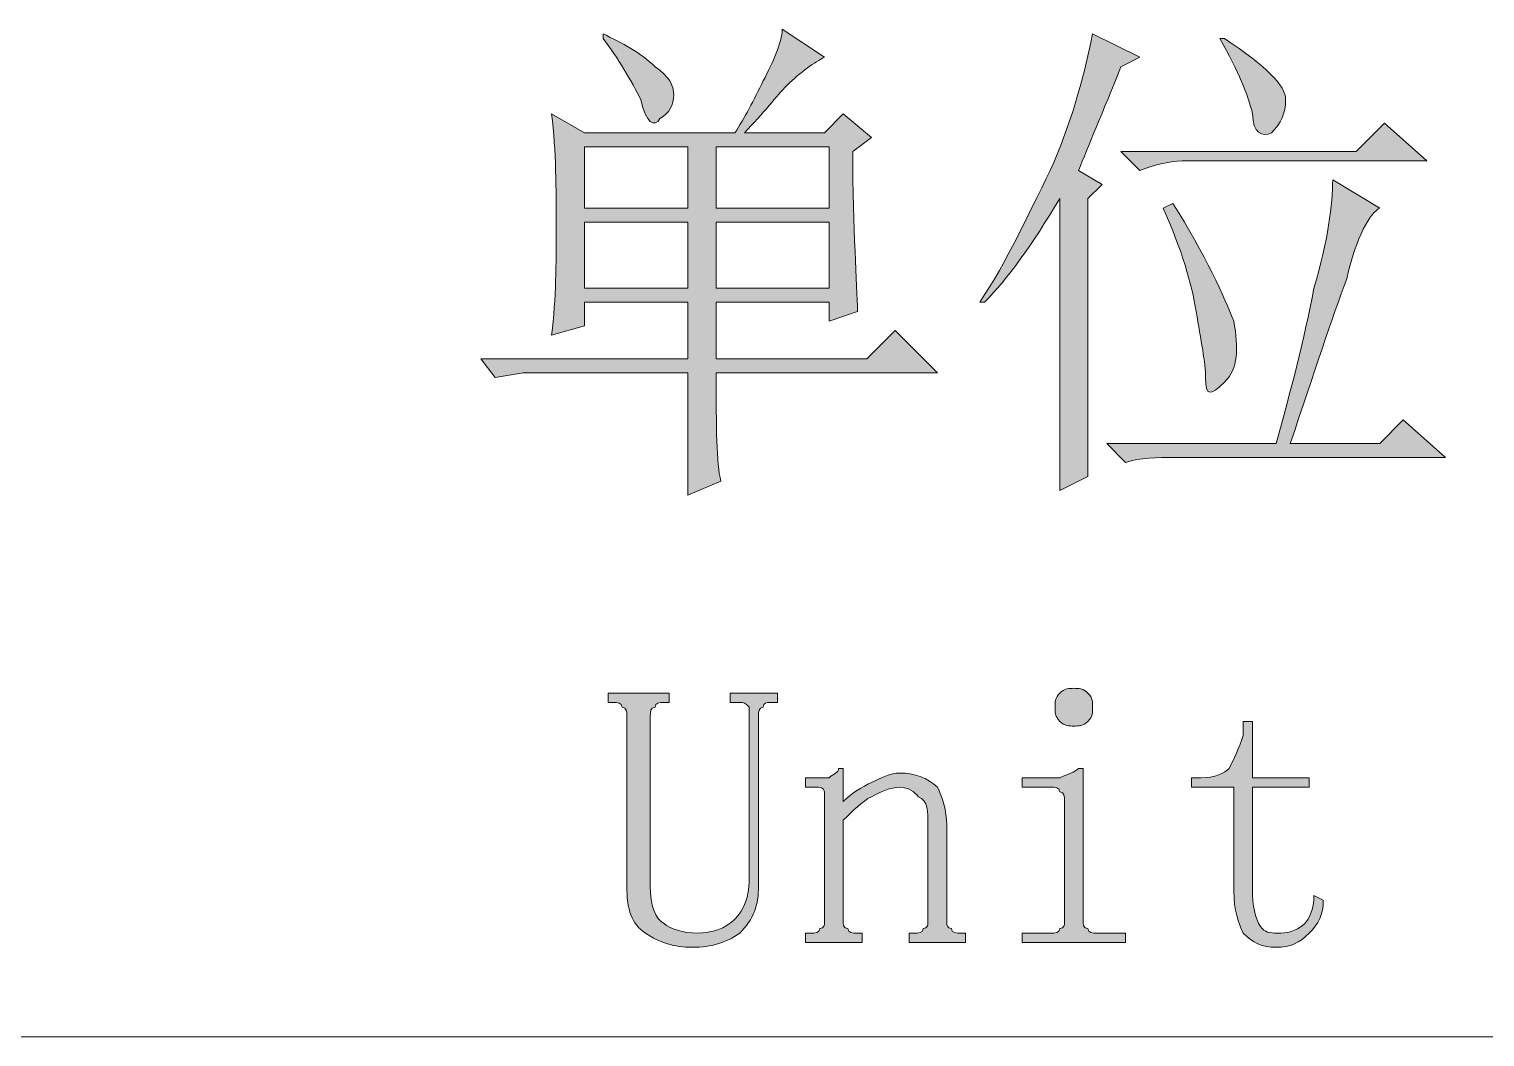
# Model space of a CAD drawing. Header units: millimetres. Extents: x 0 to 297, y 0 to 208.
# Drawn here: x 239.81 to 245.74, y 13.84 to 17.94 of the extents above; entities that cross this region are included whole.
import ezdxf

# ---------------------------------------------------------------- set-up
doc = ezdxf.new("R2010")
doc.units = ezdxf.units.MM

msp = doc.modelspace()

# ---------------------------------------------------------------- hatches: boundary and pattern name
h = msp.add_hatch(color=7)
edge = h.paths.add_edge_path(flags=0)
edge.add_spline(control_points=[(242.069056, 17.459976), (242.069056, 17.459976), (242.069056, 17.210915), (242.069056, 17.210915), (242.069056, 17.210915), (242.490625, 17.210915), (242.490625, 17.210915), (242.490625, 17.210915), (242.490625, 17.459976), (242.490625, 17.459976), (242.490625, 17.459976), (242.069056, 17.459976), (242.069056, 17.459976), (242.069056, 17.459976), (242.069056, 17.459976), (242.069056, 17.459976)], knot_values=[0, 0, 0, 0, 1, 1, 1, 2, 2, 2, 3, 3, 3, 4, 4, 4, 5, 5, 5, 5], degree=3, periodic=1)
edge = h.paths.add_edge_path(flags=0)
edge.add_spline(control_points=[(242.605631, 17.459976), (242.605631, 17.459976), (242.605631, 17.210915), (242.605631, 17.210915), (242.605631, 17.210915), (243.065653, 17.210915), (243.065653, 17.210915), (243.065653, 17.210915), (243.065653, 17.459976), (243.065653, 17.459976), (243.065653, 17.459976), (242.605631, 17.459976), (242.605631, 17.459976), (242.605631, 17.459976), (242.605631, 17.459976), (242.605631, 17.459976)], knot_values=[0, 0, 0, 0, 1, 1, 1, 2, 2, 2, 3, 3, 3, 4, 4, 4, 5, 5, 5, 5], degree=3, periodic=1)
edge = h.paths.add_edge_path(flags=0)
edge.add_spline(control_points=[(242.069056, 17.153413), (242.069056, 17.153413), (242.069056, 16.884949), (242.069056, 16.884949), (242.069056, 16.884949), (242.490625, 16.884949), (242.490625, 16.884949), (242.490625, 16.884949), (242.490625, 17.153413), (242.490625, 17.153413), (242.490625, 17.153413), (242.069056, 17.153413), (242.069056, 17.153413), (242.069056, 17.153413), (242.069056, 17.153413), (242.069056, 17.153413)], knot_values=[0, 0, 0, 0, 1, 1, 1, 2, 2, 2, 3, 3, 3, 4, 4, 4, 5, 5, 5, 5], degree=3, periodic=1)
edge = h.paths.add_edge_path(flags=0)
edge.add_spline(control_points=[(242.605631, 17.153413), (242.605631, 17.153413), (242.605631, 16.884949), (242.605631, 16.884949), (242.605631, 16.884949), (243.065653, 16.884949), (243.065653, 16.884949), (243.065653, 16.884949), (243.065653, 17.153413), (243.065653, 17.153413), (243.065653, 17.153413), (242.605631, 17.153413), (242.605631, 17.153413), (242.605631, 17.153413), (242.605631, 17.153413), (242.605631, 17.153413)], knot_values=[0, 0, 0, 0, 1, 1, 1, 2, 2, 2, 3, 3, 3, 4, 4, 4, 5, 5, 5, 5], degree=3, periodic=1)
edge = h.paths.add_edge_path(flags=0)
edge.add_spline(control_points=[(242.145608, 17.900949), (242.145608, 17.900949), (242.145608, 17.919999), (242.145608, 17.919999), (242.222514, 17.881546), (242.299067, 17.843446), (242.356569, 17.785943), (242.414072, 17.74749), (242.433122, 17.70939), (242.433122, 17.670938), (242.433122, 17.632485), (242.414072, 17.594385), (242.375619, 17.574982), (242.356569, 17.536882), (242.318117, 17.555932), (242.299067, 17.651888), (242.260614, 17.72844), (242.203111, 17.824396), (242.145608, 17.900949), (242.145608, 17.900949), (242.145608, 17.900949), (242.145608, 17.900949), (242.145608, 17.900949), (242.145608, 17.900949), (242.145608, 17.900949)], knot_values=[0, 0, 0, 0, 1, 1, 1, 2, 2, 2, 3, 3, 3, 4, 4, 4, 5, 5, 5, 6, 6, 6, 7, 7, 7, 8, 8, 8, 8], degree=3, periodic=1)
edge = h.paths.add_edge_path(flags=0)
edge.add_spline(control_points=[(242.605631, 16.540285), (242.605631, 16.310274), (242.605631, 16.175865), (242.624681, 16.099313), (242.624681, 16.099313), (242.490625, 16.04181), (242.490625, 16.04181), (242.490625, 16.233368), (242.490625, 16.405876), (242.490625, 16.540285), (242.490625, 16.540285), (241.819994, 16.540285), (241.819994, 16.540285), (241.819994, 16.540285), (241.704989, 16.520882), (241.704989, 16.520882), (241.704989, 16.520882), (241.647486, 16.597788), (241.647486, 16.597788), (241.647486, 16.597788), (242.490625, 16.597788), (242.490625, 16.597788), (242.490625, 16.597788), (242.490625, 16.827446), (242.490625, 16.827446), (242.490625, 16.827446), (242.069056, 16.827446), (242.069056, 16.827446), (242.069056, 16.827446), (242.069056, 16.731843), (242.069056, 16.731843), (242.069056, 16.731843), (241.935, 16.69339), (241.935, 16.69339), (241.95405, 16.846849), (241.95405, 16.980904), (241.95405, 17.134363), (241.95405, 17.287468), (241.95405, 17.440926), (241.935, 17.594385), (241.935, 17.594385), (242.069056, 17.517479), (242.069056, 17.517479), (242.069056, 17.517479), (242.682183, 17.517479), (242.682183, 17.517479), (242.720636, 17.574982), (242.759089, 17.651888), (242.797189, 17.72844), (242.835642, 17.804993), (242.874094, 17.881546), (242.874094, 17.939049), (242.874094, 17.939049), (243.046603, 17.824396), (243.046603, 17.824396), (243.00815, 17.804993), (242.950647, 17.766893), (242.893144, 17.70939), (242.854692, 17.670938), (242.797189, 17.594385), (242.720636, 17.517479), (242.720636, 17.517479), (243.046603, 17.517479), (243.046603, 17.517479), (243.046603, 17.517479), (243.123156, 17.594385), (243.123156, 17.594385), (243.123156, 17.594385), (243.238161, 17.498429), (243.238161, 17.498429), (243.238161, 17.498429), (243.161608, 17.440926), (243.161608, 17.440926), (243.161608, 17.11496), (243.180658, 16.904351), (243.180658, 16.789346), (243.180658, 16.789346), (243.065653, 16.750893), (243.065653, 16.750893), (243.065653, 16.750893), (243.065653, 16.827446), (243.065653, 16.827446), (243.065653, 16.827446), (242.605631, 16.827446), (242.605631, 16.827446), (242.605631, 16.827446), (242.605631, 16.597788), (242.605631, 16.597788), (242.605631, 16.597788), (243.219111, 16.597788), (243.219111, 16.597788), (243.219111, 16.597788), (243.334117, 16.712793), (243.334117, 16.712793), (243.334117, 16.712793), (243.506272, 16.540285), (243.506272, 16.540285), (243.506272, 16.540285), (242.605631, 16.540285), (242.605631, 16.540285), (242.605631, 16.540285), (242.605631, 16.540285), (242.605631, 16.540285)], knot_values=[0, 0, 0, 0, 1, 1, 1, 2, 2, 2, 3, 3, 3, 4, 4, 4, 5, 5, 5, 6, 6, 6, 7, 7, 7, 8, 8, 8, 9, 9, 9, 10, 10, 10, 11, 11, 11, 12, 12, 12, 13, 13, 13, 14, 14, 14, 15, 15, 15, 16, 16, 16, 17, 17, 17, 18, 18, 18, 19, 19, 19, 20, 20, 20, 21, 21, 21, 22, 22, 22, 23, 23, 23, 24, 24, 24, 25, 25, 25, 26, 26, 26, 27, 27, 27, 28, 28, 28, 29, 29, 29, 30, 30, 30, 31, 31, 31, 32, 32, 32, 33, 33, 33, 34, 34, 34, 34], degree=3, periodic=1)
edge = h.paths.add_edge_path(flags=0)
edge.add_spline(control_points=[(244.004747, 16.06086), (244.004747, 16.214318), (244.004747, 16.616838), (244.004747, 17.249368), (243.889742, 17.057457), (243.793786, 16.923401), (243.698183, 16.827446), (243.698183, 16.827446), (243.678781, 16.827446), (243.678781, 16.827446), (243.793786, 16.999954), (243.870692, 17.172463), (243.966294, 17.364374), (244.0432, 17.536882), (244.100703, 17.72844), (244.138803, 17.919999), (244.138803, 17.919999), (244.330714, 17.824396), (244.330714, 17.824396), (244.330714, 17.824396), (244.253808, 17.785943), (244.253808, 17.785943), (244.177256, 17.594385), (244.119753, 17.459976), (244.0813, 17.364374), (244.0813, 17.364374), (244.177256, 17.306871), (244.177256, 17.306871), (244.177256, 17.306871), (244.119753, 17.249368), (244.119753, 17.249368), (244.119753, 16.616838), (244.119753, 16.233368), (244.119753, 16.118363), (244.119753, 16.118363), (244.004747, 16.06086), (244.004747, 16.06086), (244.004747, 16.06086), (244.004747, 16.06086), (244.004747, 16.06086)], knot_values=[0, 0, 0, 0, 1, 1, 1, 2, 2, 2, 3, 3, 3, 4, 4, 4, 5, 5, 5, 6, 6, 6, 7, 7, 7, 8, 8, 8, 9, 9, 9, 10, 10, 10, 11, 11, 11, 12, 12, 12, 13, 13, 13, 13], degree=3, periodic=1)
edge = h.paths.add_edge_path(flags=0)
edge.add_spline(control_points=[(244.656328, 17.900949), (244.656328, 17.900949), (244.675378, 17.900949), (244.675378, 17.900949), (244.847886, 17.785943), (244.924792, 17.70939), (244.924792, 17.651888), (244.924792, 17.594385), (244.905389, 17.555932), (244.867289, 17.517479), (244.828836, 17.498429), (244.790383, 17.517479), (244.790383, 17.594385), (244.771333, 17.670938), (244.732881, 17.766893), (244.656328, 17.900949), (244.656328, 17.900949), (244.656328, 17.900949), (244.656328, 17.900949), (244.656328, 17.900949), (244.656328, 17.900949), (244.656328, 17.900949)], knot_values=[0, 0, 0, 0, 1, 1, 1, 2, 2, 2, 3, 3, 3, 4, 4, 4, 5, 5, 5, 6, 6, 6, 7, 7, 7, 7], degree=3, periodic=1)
edge = h.paths.add_edge_path(flags=0)
edge.add_spline(control_points=[(244.253808, 17.440926), (244.253808, 17.440926), (245.212306, 17.440926), (245.212306, 17.440926), (245.212306, 17.440926), (245.327311, 17.555932), (245.327311, 17.555932), (245.327311, 17.555932), (245.499467, 17.402474), (245.499467, 17.402474), (245.499467, 17.402474), (244.502869, 17.402474), (244.502869, 17.402474), (244.445367, 17.402474), (244.387864, 17.383424), (244.330714, 17.364374), (244.330714, 17.364374), (244.253808, 17.440926), (244.253808, 17.440926), (244.253808, 17.440926), (244.253808, 17.440926), (244.253808, 17.440926)], knot_values=[0, 0, 0, 0, 1, 1, 1, 2, 2, 2, 3, 3, 3, 4, 4, 4, 5, 5, 5, 6, 6, 6, 7, 7, 7, 7], degree=3, periodic=1)
edge = h.paths.add_edge_path(flags=0)
edge.add_spline(control_points=[(244.426317, 17.210915), (244.426317, 17.210915), (244.464769, 17.229965), (244.464769, 17.229965), (244.598825, 17.019357), (244.675378, 16.846849), (244.713831, 16.750893), (244.732881, 16.635888), (244.732881, 16.559335), (244.675378, 16.501832), (244.617875, 16.444329), (244.598825, 16.444329), (244.598825, 16.520882), (244.598825, 16.578385), (244.579775, 16.67434), (244.560372, 16.789346), (244.541322, 16.904351), (244.502869, 17.038407), (244.426317, 17.210915), (244.426317, 17.210915), (244.426317, 17.210915), (244.426317, 17.210915), (244.426317, 17.210915), (244.426317, 17.210915), (244.426317, 17.210915)], knot_values=[0, 0, 0, 0, 1, 1, 1, 2, 2, 2, 3, 3, 3, 4, 4, 4, 5, 5, 5, 6, 6, 6, 7, 7, 7, 8, 8, 8, 8], degree=3, periodic=1)
edge = h.paths.add_edge_path(flags=0)
edge.add_spline(control_points=[(245.11635, 17.325921), (245.11635, 17.325921), (245.307908, 17.210915), (245.307908, 17.210915), (245.269808, 17.191865), (245.212306, 17.09591), (245.173853, 16.923401), (245.11635, 16.770296), (245.039797, 16.540285), (244.943842, 16.252771), (244.943842, 16.252771), (245.307908, 16.252771), (245.307908, 16.252771), (245.307908, 16.252771), (245.403864, 16.348374), (245.403864, 16.348374), (245.403864, 16.348374), (245.576372, 16.195268), (245.576372, 16.195268), (245.576372, 16.195268), (244.464769, 16.195268), (244.464769, 16.195268), (244.407267, 16.195268), (244.330714, 16.195268), (244.272858, 16.175865), (244.272858, 16.175865), (244.196306, 16.252771), (244.196306, 16.252771), (244.196306, 16.252771), (244.886339, 16.252771), (244.886339, 16.252771), (244.943842, 16.463379), (245.001344, 16.67434), (245.039797, 16.884949), (245.0973, 17.07686), (245.11635, 17.229965), (245.11635, 17.325921), (245.11635, 17.325921), (245.11635, 17.325921), (245.11635, 17.325921), (245.11635, 17.325921), (245.11635, 17.325921), (245.11635, 17.325921)], knot_values=[0, 0, 0, 0, 1, 1, 1, 2, 2, 2, 3, 3, 3, 4, 4, 4, 5, 5, 5, 6, 6, 6, 7, 7, 7, 8, 8, 8, 9, 9, 9, 10, 10, 10, 11, 11, 11, 12, 12, 12, 13, 13, 13, 14, 14, 14, 14], degree=3, periodic=1)
h = msp.add_hatch(color=7)
edge = h.paths.add_edge_path(flags=0)
edge.add_spline(control_points=[(242.529078, 14.259576), (242.586581, 14.259576), (242.644083, 14.278626), (242.682183, 14.317079), (242.720636, 14.355179), (242.739686, 14.412682), (242.739686, 14.470185), (242.739686, 14.470185), (242.739686, 15.141168), (242.739686, 15.141168), (242.739686, 15.160218), (242.739686, 15.179268), (242.739686, 15.179268), (242.720636, 15.198671), (242.720636, 15.198671), (242.701586, 15.198671), (242.701586, 15.198671), (242.663133, 15.198671), (242.663133, 15.198671), (242.663133, 15.198671), (242.663133, 15.236771), (242.663133, 15.236771), (242.663133, 15.236771), (242.854692, 15.236771), (242.854692, 15.236771), (242.854692, 15.236771), (242.854692, 15.198671), (242.854692, 15.198671), (242.854692, 15.198671), (242.816592, 15.198671), (242.816592, 15.198671), (242.816592, 15.198671), (242.797189, 15.198671), (242.797189, 15.179268), (242.778139, 15.179268), (242.778139, 15.160218), (242.778139, 15.141168), (242.778139, 15.141168), (242.778139, 14.451135), (242.778139, 14.451135), (242.778139, 14.374582), (242.759089, 14.317079), (242.701586, 14.259576), (242.644083, 14.221124), (242.586581, 14.202074), (242.509675, 14.202074), (242.433122, 14.202074), (242.375619, 14.221124), (242.318117, 14.259576), (242.260614, 14.297676), (242.241564, 14.355179), (242.241564, 14.451135), (242.241564, 14.451135), (242.241564, 15.141168), (242.241564, 15.141168), (242.241564, 15.160218), (242.241564, 15.179268), (242.222514, 15.179268), (242.222514, 15.198671), (242.203111, 15.198671), (242.184061, 15.198671), (242.184061, 15.198671), (242.165011, 15.198671), (242.165011, 15.198671), (242.165011, 15.198671), (242.165011, 15.236771), (242.165011, 15.236771), (242.165011, 15.236771), (242.414072, 15.236771), (242.414072, 15.236771), (242.414072, 15.236771), (242.414072, 15.198671), (242.414072, 15.198671), (242.414072, 15.198671), (242.394669, 15.198671), (242.394669, 15.198671), (242.375619, 15.198671), (242.356569, 15.198671), (242.356569, 15.179268), (242.337167, 15.179268), (242.337167, 15.160218), (242.337167, 15.141168), (242.337167, 15.141168), (242.337167, 14.451135), (242.337167, 14.451135), (242.337167, 14.374582), (242.356569, 14.317079), (242.394669, 14.297676), (242.414072, 14.278626), (242.471575, 14.259576), (242.529078, 14.259576), (242.529078, 14.259576), (242.529078, 14.259576), (242.529078, 14.259576), (242.529078, 14.259576), (242.529078, 14.259576), (242.529078, 14.259576)], knot_values=[0, 0, 0, 0, 1, 1, 1, 2, 2, 2, 3, 3, 3, 4, 4, 4, 5, 5, 5, 6, 6, 6, 7, 7, 7, 8, 8, 8, 9, 9, 9, 10, 10, 10, 11, 11, 11, 12, 12, 12, 13, 13, 13, 14, 14, 14, 15, 15, 15, 16, 16, 16, 17, 17, 17, 18, 18, 18, 19, 19, 19, 20, 20, 20, 21, 21, 21, 22, 22, 22, 23, 23, 23, 24, 24, 24, 25, 25, 25, 26, 26, 26, 27, 27, 27, 28, 28, 28, 29, 29, 29, 30, 30, 30, 31, 31, 31, 32, 32, 32, 32], degree=3, periodic=1)
edge = h.paths.add_edge_path(flags=0)
edge.add_spline(control_points=[(242.969697, 14.221124), (242.969697, 14.221124), (242.969697, 14.259576), (242.969697, 14.259576), (242.969697, 14.259576), (242.9891, 14.259576), (242.9891, 14.259576), (243.00815, 14.259576), (243.0272, 14.259576), (243.0272, 14.278626), (243.046603, 14.278626), (243.046603, 14.297676), (243.046603, 14.297676), (243.046603, 14.297676), (243.046603, 14.815201), (243.046603, 14.815201), (243.046603, 14.834251), (243.046603, 14.834251), (243.046603, 14.834251), (243.046603, 14.853654), (243.0272, 14.853654), (243.00815, 14.853654), (243.00815, 14.853654), (242.969697, 14.853654), (242.969697, 14.853654), (242.969697, 14.853654), (242.969697, 14.891754), (242.969697, 14.891754), (242.969697, 14.891754), (243.00815, 14.891754), (243.00815, 14.891754), (243.0272, 14.891754), (243.046603, 14.891754), (243.065653, 14.891754), (243.084703, 14.911157), (243.104106, 14.911157), (243.104106, 14.930207), (243.104106, 14.930207), (243.123156, 14.930207), (243.123156, 14.930207), (243.123156, 14.930207), (243.123156, 14.796151), (243.123156, 14.796151), (243.161608, 14.834251), (243.199708, 14.853654), (243.238161, 14.872704), (243.276261, 14.891754), (243.314714, 14.911157), (243.353167, 14.911157), (243.410669, 14.911157), (243.468172, 14.891754), (243.506272, 14.853654), (243.525675, 14.815201), (243.544725, 14.757699), (243.544725, 14.700196), (243.544725, 14.700196), (243.544725, 14.297676), (243.544725, 14.297676), (243.544725, 14.297676), (243.544725, 14.278626), (243.563775, 14.278626), (243.563775, 14.259576), (243.583178, 14.259576), (243.602228, 14.259576), (243.602228, 14.259576), (243.621278, 14.259576), (243.621278, 14.259576), (243.621278, 14.259576), (243.621278, 14.221124), (243.621278, 14.221124), (243.621278, 14.221124), (243.391267, 14.221124), (243.391267, 14.221124), (243.391267, 14.221124), (243.391267, 14.259576), (243.391267, 14.259576), (243.391267, 14.259576), (243.410669, 14.259576), (243.410669, 14.259576), (243.429719, 14.259576), (243.448769, 14.259576), (243.448769, 14.278626), (243.468172, 14.278626), (243.468172, 14.297676), (243.468172, 14.297676), (243.468172, 14.297676), (243.468172, 14.700196), (243.468172, 14.700196), (243.468172, 14.757699), (243.468172, 14.796151), (243.429719, 14.815201), (243.410669, 14.834251), (243.391267, 14.853654), (243.353167, 14.853654), (243.314714, 14.853654), (243.276261, 14.834251), (243.238161, 14.815201), (243.199708, 14.796151), (243.161608, 14.757699), (243.123156, 14.719246), (243.123156, 14.719246), (243.123156, 14.297676), (243.123156, 14.297676), (243.123156, 14.297676), (243.123156, 14.278626), (243.142206, 14.278626), (243.142206, 14.259576), (243.161608, 14.259576), (243.180658, 14.259576), (243.180658, 14.259576), (243.199708, 14.259576), (243.199708, 14.259576), (243.199708, 14.259576), (243.199708, 14.221124), (243.199708, 14.221124), (243.199708, 14.221124), (242.969697, 14.221124), (242.969697, 14.221124), (242.969697, 14.221124), (242.969697, 14.221124), (242.969697, 14.221124)], knot_values=[0, 0, 0, 0, 1, 1, 1, 2, 2, 2, 3, 3, 3, 4, 4, 4, 5, 5, 5, 6, 6, 6, 7, 7, 7, 8, 8, 8, 9, 9, 9, 10, 10, 10, 11, 11, 11, 12, 12, 12, 13, 13, 13, 14, 14, 14, 15, 15, 15, 16, 16, 16, 17, 17, 17, 18, 18, 18, 19, 19, 19, 20, 20, 20, 21, 21, 21, 22, 22, 22, 23, 23, 23, 24, 24, 24, 25, 25, 25, 26, 26, 26, 27, 27, 27, 28, 28, 28, 29, 29, 29, 30, 30, 30, 31, 31, 31, 32, 32, 32, 33, 33, 33, 34, 34, 34, 35, 35, 35, 36, 36, 36, 37, 37, 37, 38, 38, 38, 39, 39, 39, 40, 40, 40, 40], degree=3, periodic=1)
edge = h.paths.add_edge_path(flags=0)
edge.add_spline(control_points=[(244.023797, 14.796151), (244.023797, 14.815201), (244.023797, 14.834251), (244.004747, 14.834251), (244.004747, 14.853654), (243.985697, 14.853654), (243.966294, 14.853654), (243.966294, 14.853654), (243.851289, 14.853654), (243.851289, 14.853654), (243.851289, 14.853654), (243.851289, 14.891754), (243.851289, 14.891754), (243.851289, 14.891754), (243.908792, 14.891754), (243.908792, 14.891754), (243.947244, 14.891754), (243.966294, 14.891754), (244.004747, 14.891754), (244.0432, 14.911157), (244.06225, 14.911157), (244.0813, 14.930207), (244.0813, 14.930207), (244.100703, 14.930207), (244.100703, 14.930207), (244.100703, 14.930207), (244.100703, 14.297676), (244.100703, 14.297676), (244.100703, 14.297676), (244.100703, 14.278626), (244.119753, 14.278626), (244.119753, 14.259576), (244.138803, 14.259576), (244.158206, 14.259576), (244.158206, 14.259576), (244.272858, 14.259576), (244.272858, 14.259576), (244.272858, 14.259576), (244.272858, 14.221124), (244.272858, 14.221124), (244.272858, 14.221124), (243.851289, 14.221124), (243.851289, 14.221124), (243.851289, 14.221124), (243.851289, 14.259576), (243.851289, 14.259576), (243.851289, 14.259576), (243.966294, 14.259576), (243.966294, 14.259576), (243.985697, 14.259576), (244.004747, 14.259576), (244.004747, 14.278626), (244.023797, 14.278626), (244.023797, 14.297676), (244.023797, 14.297676), (244.023797, 14.297676), (244.023797, 14.796151), (244.023797, 14.796151), (244.023797, 14.796151), (244.023797, 14.796151), (244.023797, 14.796151)], knot_values=[0, 0, 0, 0, 1, 1, 1, 2, 2, 2, 3, 3, 3, 4, 4, 4, 5, 5, 5, 6, 6, 6, 7, 7, 7, 8, 8, 8, 9, 9, 9, 10, 10, 10, 11, 11, 11, 12, 12, 12, 13, 13, 13, 14, 14, 14, 15, 15, 15, 16, 16, 16, 17, 17, 17, 18, 18, 18, 19, 19, 19, 20, 20, 20, 20], degree=3, periodic=1)
edge = h.paths.add_edge_path(flags=0)
edge.add_spline(control_points=[(244.06225, 15.256174), (244.0813, 15.256174), (244.100703, 15.256174), (244.119753, 15.236771), (244.138803, 15.217721), (244.138803, 15.198671), (244.138803, 15.179268), (244.138803, 15.160218), (244.138803, 15.141168), (244.119753, 15.121765), (244.100703, 15.102715), (244.0813, 15.102715), (244.06225, 15.102715), (244.0432, 15.102715), (244.023797, 15.102715), (244.004747, 15.121765), (243.985697, 15.141168), (243.985697, 15.160218), (243.985697, 15.179268), (243.985697, 15.198671), (243.985697, 15.217721), (244.004747, 15.236771), (244.023797, 15.256174), (244.0432, 15.256174), (244.06225, 15.256174), (244.06225, 15.256174), (244.06225, 15.256174), (244.06225, 15.256174), (244.06225, 15.256174), (244.06225, 15.256174), (244.06225, 15.256174)], knot_values=[0, 0, 0, 0, 1, 1, 1, 2, 2, 2, 3, 3, 3, 4, 4, 4, 5, 5, 5, 6, 6, 6, 7, 7, 7, 8, 8, 8, 9, 9, 9, 10, 10, 10, 10], degree=3, periodic=1)
edge = h.paths.add_edge_path(flags=0)
edge.add_spline(control_points=[(244.790383, 14.412682), (244.790383, 14.355179), (244.809786, 14.297676), (244.828836, 14.278626), (244.847886, 14.259576), (244.867289, 14.259576), (244.905389, 14.259576), (244.943842, 14.259576), (244.982294, 14.278626), (245.001344, 14.297676), (245.020394, 14.317079), (245.039797, 14.355179), (245.039797, 14.412682), (245.039797, 14.412682), (245.077897, 14.393632), (245.077897, 14.393632), (245.077897, 14.336129), (245.058847, 14.297676), (245.020394, 14.259576), (244.982294, 14.221124), (244.943842, 14.202074), (244.886339, 14.202074), (244.828836, 14.202074), (244.790383, 14.221124), (244.752283, 14.259576), (244.732881, 14.297676), (244.713831, 14.355179), (244.713831, 14.432085), (244.713831, 14.432085), (244.713831, 14.853654), (244.713831, 14.853654), (244.713831, 14.853654), (244.541322, 14.853654), (244.541322, 14.853654), (244.541322, 14.853654), (244.541322, 14.891754), (244.541322, 14.891754), (244.541322, 14.891754), (244.579775, 14.891754), (244.579775, 14.891754), (244.637278, 14.891754), (244.675378, 14.911157), (244.694781, 14.930207), (244.713831, 14.96866), (244.732881, 15.00676), (244.752283, 15.064263), (244.752283, 15.064263), (244.752283, 15.121765), (244.752283, 15.121765), (244.752283, 15.121765), (244.790383, 15.121765), (244.790383, 15.121765), (244.790383, 15.121765), (244.790383, 14.891754), (244.790383, 14.891754), (244.790383, 14.891754), (245.020394, 14.891754), (245.020394, 14.891754), (245.020394, 14.891754), (245.020394, 14.853654), (245.020394, 14.853654), (245.020394, 14.853654), (244.790383, 14.853654), (244.790383, 14.853654), (244.790383, 14.853654), (244.790383, 14.412682), (244.790383, 14.412682), (244.790383, 14.412682), (244.790383, 14.412682), (244.790383, 14.412682)], knot_values=[0, 0, 0, 0, 1, 1, 1, 2, 2, 2, 3, 3, 3, 4, 4, 4, 5, 5, 5, 6, 6, 6, 7, 7, 7, 8, 8, 8, 9, 9, 9, 10, 10, 10, 11, 11, 11, 12, 12, 12, 13, 13, 13, 14, 14, 14, 15, 15, 15, 16, 16, 16, 17, 17, 17, 18, 18, 18, 19, 19, 19, 20, 20, 20, 21, 21, 21, 22, 22, 22, 23, 23, 23, 23], degree=3, periodic=1)

# ---------------------------------------------------------------- linework, layer by layer
at = {"color": 7, "lineweight": 15}
msp.add_lwpolyline([(238.197672, 13.837654), (293.163978, 13.837654)], dxfattribs=at)
at = {"color": 7, "lineweight": 0}
for points, knots in [([(242.605631, 16.540285), (242.605631, 16.310274), (242.605631, 16.175865), (242.624681, 16.099313), (242.624681, 16.099313), (242.490625, 16.04181), (242.490625, 16.04181), (242.490625, 16.233368), (242.490625, 16.405876), (242.490625, 16.540285), (242.490625, 16.540285), (241.819994, 16.540285), (241.819994, 16.540285), (241.819994, 16.540285), (241.704989, 16.520882), (241.704989, 16.520882), (241.704989, 16.520882), (241.647486, 16.597788), (241.647486, 16.597788), (241.647486, 16.597788), (242.490625, 16.597788), (242.490625, 16.597788), (242.490625, 16.597788), (242.490625, 16.827446), (242.490625, 16.827446), (242.490625, 16.827446), (242.069056, 16.827446), (242.069056, 16.827446), (242.069056, 16.827446), (242.069056, 16.731843), (242.069056, 16.731843), (242.069056, 16.731843), (241.935, 16.69339), (241.935, 16.69339), (241.95405, 16.846849), (241.95405, 16.980904), (241.95405, 17.134363), (241.95405, 17.287468), (241.95405, 17.440926), (241.935, 17.594385), (241.935, 17.594385), (242.069056, 17.517479), (242.069056, 17.517479), (242.069056, 17.517479), (242.682183, 17.517479), (242.682183, 17.517479), (242.720636, 17.574982), (242.759089, 17.651888), (242.797189, 17.72844), (242.835642, 17.804993), (242.874094, 17.881546), (242.874094, 17.939049), (242.874094, 17.939049), (243.046603, 17.824396), (243.046603, 17.824396), (243.00815, 17.804993), (242.950647, 17.766893), (242.893144, 17.70939), (242.854692, 17.670938), (242.797189, 17.594385), (242.720636, 17.517479), (242.720636, 17.517479), (243.046603, 17.517479), (243.046603, 17.517479), (243.046603, 17.517479), (243.123156, 17.594385), (243.123156, 17.594385), (243.123156, 17.594385), (243.238161, 17.498429), (243.238161, 17.498429), (243.238161, 17.498429), (243.161608, 17.440926), (243.161608, 17.440926), (243.161608, 17.11496), (243.180658, 16.904351), (243.180658, 16.789346), (243.180658, 16.789346), (243.065653, 16.750893), (243.065653, 16.750893), (243.065653, 16.750893), (243.065653, 16.827446), (243.065653, 16.827446), (243.065653, 16.827446), (242.605631, 16.827446), (242.605631, 16.827446), (242.605631, 16.827446), (242.605631, 16.597788), (242.605631, 16.597788), (242.605631, 16.597788), (243.219111, 16.597788), (243.219111, 16.597788), (243.219111, 16.597788), (243.334117, 16.712793), (243.334117, 16.712793), (243.334117, 16.712793), (243.506272, 16.540285), (243.506272, 16.540285), (243.506272, 16.540285), (242.605631, 16.540285), (242.605631, 16.540285), (242.605631, 16.540285), (242.605631, 16.540285), (242.605631, 16.540285)], [0, 0, 0, 0, 1, 1, 1, 2, 2, 2, 3, 3, 3, 4, 4, 4, 5, 5, 5, 6, 6, 6, 7, 7, 7, 8, 8, 8, 9, 9, 9, 10, 10, 10, 11, 11, 11, 12, 12, 12, 13, 13, 13, 14, 14, 14, 15, 15, 15, 16, 16, 16, 17, 17, 17, 18, 18, 18, 19, 19, 19, 20, 20, 20, 21, 21, 21, 22, 22, 22, 23, 23, 23, 24, 24, 24, 25, 25, 25, 26, 26, 26, 27, 27, 27, 28, 28, 28, 29, 29, 29, 30, 30, 30, 31, 31, 31, 32, 32, 32, 33, 33, 33, 34, 34, 34, 34]), ([(242.145608, 17.900949), (242.145608, 17.900949), (242.145608, 17.919999), (242.145608, 17.919999), (242.222514, 17.881546), (242.299067, 17.843446), (242.356569, 17.785943), (242.414072, 17.74749), (242.433122, 17.70939), (242.433122, 17.670938), (242.433122, 17.632485), (242.414072, 17.594385), (242.375619, 17.574982), (242.356569, 17.536882), (242.318117, 17.555932), (242.299067, 17.651888), (242.260614, 17.72844), (242.203111, 17.824396), (242.145608, 17.900949), (242.145608, 17.900949), (242.145608, 17.900949), (242.145608, 17.900949), (242.145608, 17.900949), (242.145608, 17.900949), (242.145608, 17.900949)], [0, 0, 0, 0, 1, 1, 1, 2, 2, 2, 3, 3, 3, 4, 4, 4, 5, 5, 5, 6, 6, 6, 7, 7, 7, 8, 8, 8, 8]), ([(244.004747, 16.06086), (244.004747, 16.214318), (244.004747, 16.616838), (244.004747, 17.249368), (243.889742, 17.057457), (243.793786, 16.923401), (243.698183, 16.827446), (243.698183, 16.827446), (243.678781, 16.827446), (243.678781, 16.827446), (243.793786, 16.999954), (243.870692, 17.172463), (243.966294, 17.364374), (244.0432, 17.536882), (244.100703, 17.72844), (244.138803, 17.919999), (244.138803, 17.919999), (244.330714, 17.824396), (244.330714, 17.824396), (244.330714, 17.824396), (244.253808, 17.785943), (244.253808, 17.785943), (244.177256, 17.594385), (244.119753, 17.459976), (244.0813, 17.364374), (244.0813, 17.364374), (244.177256, 17.306871), (244.177256, 17.306871), (244.177256, 17.306871), (244.119753, 17.249368), (244.119753, 17.249368), (244.119753, 16.616838), (244.119753, 16.233368), (244.119753, 16.118363), (244.119753, 16.118363), (244.004747, 16.06086), (244.004747, 16.06086), (244.004747, 16.06086), (244.004747, 16.06086), (244.004747, 16.06086)], [0, 0, 0, 0, 1, 1, 1, 2, 2, 2, 3, 3, 3, 4, 4, 4, 5, 5, 5, 6, 6, 6, 7, 7, 7, 8, 8, 8, 9, 9, 9, 10, 10, 10, 11, 11, 11, 12, 12, 12, 13, 13, 13, 13]), ([(244.656328, 17.900949), (244.656328, 17.900949), (244.675378, 17.900949), (244.675378, 17.900949), (244.847886, 17.785943), (244.924792, 17.70939), (244.924792, 17.651888), (244.924792, 17.594385), (244.905389, 17.555932), (244.867289, 17.517479), (244.828836, 17.498429), (244.790383, 17.517479), (244.790383, 17.594385), (244.771333, 17.670938), (244.732881, 17.766893), (244.656328, 17.900949), (244.656328, 17.900949), (244.656328, 17.900949), (244.656328, 17.900949), (244.656328, 17.900949), (244.656328, 17.900949), (244.656328, 17.900949)], [0, 0, 0, 0, 1, 1, 1, 2, 2, 2, 3, 3, 3, 4, 4, 4, 5, 5, 5, 6, 6, 6, 7, 7, 7, 7]), ([(244.253808, 17.440926), (244.253808, 17.440926), (245.212306, 17.440926), (245.212306, 17.440926), (245.212306, 17.440926), (245.327311, 17.555932), (245.327311, 17.555932), (245.327311, 17.555932), (245.499467, 17.402474), (245.499467, 17.402474), (245.499467, 17.402474), (244.502869, 17.402474), (244.502869, 17.402474), (244.445367, 17.402474), (244.387864, 17.383424), (244.330714, 17.364374), (244.330714, 17.364374), (244.253808, 17.440926), (244.253808, 17.440926), (244.253808, 17.440926), (244.253808, 17.440926), (244.253808, 17.440926)], [0, 0, 0, 0, 1, 1, 1, 2, 2, 2, 3, 3, 3, 4, 4, 4, 5, 5, 5, 6, 6, 6, 7, 7, 7, 7]), ([(242.069056, 17.459976), (242.069056, 17.459976), (242.069056, 17.210915), (242.069056, 17.210915), (242.069056, 17.210915), (242.490625, 17.210915), (242.490625, 17.210915), (242.490625, 17.210915), (242.490625, 17.459976), (242.490625, 17.459976), (242.490625, 17.459976), (242.069056, 17.459976), (242.069056, 17.459976), (242.069056, 17.459976), (242.069056, 17.459976), (242.069056, 17.459976)], [0, 0, 0, 0, 1, 1, 1, 2, 2, 2, 3, 3, 3, 4, 4, 4, 5, 5, 5, 5]), ([(242.605631, 17.459976), (242.605631, 17.459976), (242.605631, 17.210915), (242.605631, 17.210915), (242.605631, 17.210915), (243.065653, 17.210915), (243.065653, 17.210915), (243.065653, 17.210915), (243.065653, 17.459976), (243.065653, 17.459976), (243.065653, 17.459976), (242.605631, 17.459976), (242.605631, 17.459976), (242.605631, 17.459976), (242.605631, 17.459976), (242.605631, 17.459976)], [0, 0, 0, 0, 1, 1, 1, 2, 2, 2, 3, 3, 3, 4, 4, 4, 5, 5, 5, 5]), ([(245.11635, 17.325921), (245.11635, 17.325921), (245.307908, 17.210915), (245.307908, 17.210915), (245.269808, 17.191865), (245.212306, 17.09591), (245.173853, 16.923401), (245.11635, 16.770296), (245.039797, 16.540285), (244.943842, 16.252771), (244.943842, 16.252771), (245.307908, 16.252771), (245.307908, 16.252771), (245.307908, 16.252771), (245.403864, 16.348374), (245.403864, 16.348374), (245.403864, 16.348374), (245.576372, 16.195268), (245.576372, 16.195268), (245.576372, 16.195268), (244.464769, 16.195268), (244.464769, 16.195268), (244.407267, 16.195268), (244.330714, 16.195268), (244.272858, 16.175865), (244.272858, 16.175865), (244.196306, 16.252771), (244.196306, 16.252771), (244.196306, 16.252771), (244.886339, 16.252771), (244.886339, 16.252771), (244.943842, 16.463379), (245.001344, 16.67434), (245.039797, 16.884949), (245.0973, 17.07686), (245.11635, 17.229965), (245.11635, 17.325921), (245.11635, 17.325921), (245.11635, 17.325921), (245.11635, 17.325921), (245.11635, 17.325921), (245.11635, 17.325921), (245.11635, 17.325921)], [0, 0, 0, 0, 1, 1, 1, 2, 2, 2, 3, 3, 3, 4, 4, 4, 5, 5, 5, 6, 6, 6, 7, 7, 7, 8, 8, 8, 9, 9, 9, 10, 10, 10, 11, 11, 11, 12, 12, 12, 13, 13, 13, 14, 14, 14, 14]), ([(244.426317, 17.210915), (244.426317, 17.210915), (244.464769, 17.229965), (244.464769, 17.229965), (244.598825, 17.019357), (244.675378, 16.846849), (244.713831, 16.750893), (244.732881, 16.635888), (244.732881, 16.559335), (244.675378, 16.501832), (244.617875, 16.444329), (244.598825, 16.444329), (244.598825, 16.520882), (244.598825, 16.578385), (244.579775, 16.67434), (244.560372, 16.789346), (244.541322, 16.904351), (244.502869, 17.038407), (244.426317, 17.210915), (244.426317, 17.210915), (244.426317, 17.210915), (244.426317, 17.210915), (244.426317, 17.210915), (244.426317, 17.210915), (244.426317, 17.210915)], [0, 0, 0, 0, 1, 1, 1, 2, 2, 2, 3, 3, 3, 4, 4, 4, 5, 5, 5, 6, 6, 6, 7, 7, 7, 8, 8, 8, 8]), ([(242.069056, 17.153413), (242.069056, 17.153413), (242.069056, 16.884949), (242.069056, 16.884949), (242.069056, 16.884949), (242.490625, 16.884949), (242.490625, 16.884949), (242.490625, 16.884949), (242.490625, 17.153413), (242.490625, 17.153413), (242.490625, 17.153413), (242.069056, 17.153413), (242.069056, 17.153413), (242.069056, 17.153413), (242.069056, 17.153413), (242.069056, 17.153413)], [0, 0, 0, 0, 1, 1, 1, 2, 2, 2, 3, 3, 3, 4, 4, 4, 5, 5, 5, 5]), ([(242.605631, 17.153413), (242.605631, 17.153413), (242.605631, 16.884949), (242.605631, 16.884949), (242.605631, 16.884949), (243.065653, 16.884949), (243.065653, 16.884949), (243.065653, 16.884949), (243.065653, 17.153413), (243.065653, 17.153413), (243.065653, 17.153413), (242.605631, 17.153413), (242.605631, 17.153413), (242.605631, 17.153413), (242.605631, 17.153413), (242.605631, 17.153413)], [0, 0, 0, 0, 1, 1, 1, 2, 2, 2, 3, 3, 3, 4, 4, 4, 5, 5, 5, 5]), ([(244.06225, 15.256174), (244.0813, 15.256174), (244.100703, 15.256174), (244.119753, 15.236771), (244.138803, 15.217721), (244.138803, 15.198671), (244.138803, 15.179268), (244.138803, 15.160218), (244.138803, 15.141168), (244.119753, 15.121765), (244.100703, 15.102715), (244.0813, 15.102715), (244.06225, 15.102715), (244.0432, 15.102715), (244.023797, 15.102715), (244.004747, 15.121765), (243.985697, 15.141168), (243.985697, 15.160218), (243.985697, 15.179268), (243.985697, 15.198671), (243.985697, 15.217721), (244.004747, 15.236771), (244.023797, 15.256174), (244.0432, 15.256174), (244.06225, 15.256174), (244.06225, 15.256174), (244.06225, 15.256174), (244.06225, 15.256174), (244.06225, 15.256174), (244.06225, 15.256174), (244.06225, 15.256174)], [0, 0, 0, 0, 1, 1, 1, 2, 2, 2, 3, 3, 3, 4, 4, 4, 5, 5, 5, 6, 6, 6, 7, 7, 7, 8, 8, 8, 9, 9, 9, 10, 10, 10, 10]), ([(242.529078, 14.259576), (242.586581, 14.259576), (242.644083, 14.278626), (242.682183, 14.317079), (242.720636, 14.355179), (242.739686, 14.412682), (242.739686, 14.470185), (242.739686, 14.470185), (242.739686, 15.141168), (242.739686, 15.141168), (242.739686, 15.160218), (242.739686, 15.179268), (242.739686, 15.179268), (242.720636, 15.198671), (242.720636, 15.198671), (242.701586, 15.198671), (242.701586, 15.198671), (242.663133, 15.198671), (242.663133, 15.198671), (242.663133, 15.198671), (242.663133, 15.236771), (242.663133, 15.236771), (242.663133, 15.236771), (242.854692, 15.236771), (242.854692, 15.236771), (242.854692, 15.236771), (242.854692, 15.198671), (242.854692, 15.198671), (242.854692, 15.198671), (242.816592, 15.198671), (242.816592, 15.198671), (242.816592, 15.198671), (242.797189, 15.198671), (242.797189, 15.179268), (242.778139, 15.179268), (242.778139, 15.160218), (242.778139, 15.141168), (242.778139, 15.141168), (242.778139, 14.451135), (242.778139, 14.451135), (242.778139, 14.374582), (242.759089, 14.317079), (242.701586, 14.259576), (242.644083, 14.221124), (242.586581, 14.202074), (242.509675, 14.202074), (242.433122, 14.202074), (242.375619, 14.221124), (242.318117, 14.259576), (242.260614, 14.297676), (242.241564, 14.355179), (242.241564, 14.451135), (242.241564, 14.451135), (242.241564, 15.141168), (242.241564, 15.141168), (242.241564, 15.160218), (242.241564, 15.179268), (242.222514, 15.179268), (242.222514, 15.198671), (242.203111, 15.198671), (242.184061, 15.198671), (242.184061, 15.198671), (242.165011, 15.198671), (242.165011, 15.198671), (242.165011, 15.198671), (242.165011, 15.236771), (242.165011, 15.236771), (242.165011, 15.236771), (242.414072, 15.236771), (242.414072, 15.236771), (242.414072, 15.236771), (242.414072, 15.198671), (242.414072, 15.198671), (242.414072, 15.198671), (242.394669, 15.198671), (242.394669, 15.198671), (242.375619, 15.198671), (242.356569, 15.198671), (242.356569, 15.179268), (242.337167, 15.179268), (242.337167, 15.160218), (242.337167, 15.141168), (242.337167, 15.141168), (242.337167, 14.451135), (242.337167, 14.451135), (242.337167, 14.374582), (242.356569, 14.317079), (242.394669, 14.297676), (242.414072, 14.278626), (242.471575, 14.259576), (242.529078, 14.259576), (242.529078, 14.259576), (242.529078, 14.259576), (242.529078, 14.259576), (242.529078, 14.259576), (242.529078, 14.259576), (242.529078, 14.259576)], [0, 0, 0, 0, 1, 1, 1, 2, 2, 2, 3, 3, 3, 4, 4, 4, 5, 5, 5, 6, 6, 6, 7, 7, 7, 8, 8, 8, 9, 9, 9, 10, 10, 10, 11, 11, 11, 12, 12, 12, 13, 13, 13, 14, 14, 14, 15, 15, 15, 16, 16, 16, 17, 17, 17, 18, 18, 18, 19, 19, 19, 20, 20, 20, 21, 21, 21, 22, 22, 22, 23, 23, 23, 24, 24, 24, 25, 25, 25, 26, 26, 26, 27, 27, 27, 28, 28, 28, 29, 29, 29, 30, 30, 30, 31, 31, 31, 32, 32, 32, 32]), ([(244.790383, 14.412682), (244.790383, 14.355179), (244.809786, 14.297676), (244.828836, 14.278626), (244.847886, 14.259576), (244.867289, 14.259576), (244.905389, 14.259576), (244.943842, 14.259576), (244.982294, 14.278626), (245.001344, 14.297676), (245.020394, 14.317079), (245.039797, 14.355179), (245.039797, 14.412682), (245.039797, 14.412682), (245.077897, 14.393632), (245.077897, 14.393632), (245.077897, 14.336129), (245.058847, 14.297676), (245.020394, 14.259576), (244.982294, 14.221124), (244.943842, 14.202074), (244.886339, 14.202074), (244.828836, 14.202074), (244.790383, 14.221124), (244.752283, 14.259576), (244.732881, 14.297676), (244.713831, 14.355179), (244.713831, 14.432085), (244.713831, 14.432085), (244.713831, 14.853654), (244.713831, 14.853654), (244.713831, 14.853654), (244.541322, 14.853654), (244.541322, 14.853654), (244.541322, 14.853654), (244.541322, 14.891754), (244.541322, 14.891754), (244.541322, 14.891754), (244.579775, 14.891754), (244.579775, 14.891754), (244.637278, 14.891754), (244.675378, 14.911157), (244.694781, 14.930207), (244.713831, 14.96866), (244.732881, 15.00676), (244.752283, 15.064263), (244.752283, 15.064263), (244.752283, 15.121765), (244.752283, 15.121765), (244.752283, 15.121765), (244.790383, 15.121765), (244.790383, 15.121765), (244.790383, 15.121765), (244.790383, 14.891754), (244.790383, 14.891754), (244.790383, 14.891754), (245.020394, 14.891754), (245.020394, 14.891754), (245.020394, 14.891754), (245.020394, 14.853654), (245.020394, 14.853654), (245.020394, 14.853654), (244.790383, 14.853654), (244.790383, 14.853654), (244.790383, 14.853654), (244.790383, 14.412682), (244.790383, 14.412682), (244.790383, 14.412682), (244.790383, 14.412682), (244.790383, 14.412682)], [0, 0, 0, 0, 1, 1, 1, 2, 2, 2, 3, 3, 3, 4, 4, 4, 5, 5, 5, 6, 6, 6, 7, 7, 7, 8, 8, 8, 9, 9, 9, 10, 10, 10, 11, 11, 11, 12, 12, 12, 13, 13, 13, 14, 14, 14, 15, 15, 15, 16, 16, 16, 17, 17, 17, 18, 18, 18, 19, 19, 19, 20, 20, 20, 21, 21, 21, 22, 22, 22, 23, 23, 23, 23]), ([(242.969697, 14.221124), (242.969697, 14.221124), (242.969697, 14.259576), (242.969697, 14.259576), (242.969697, 14.259576), (242.9891, 14.259576), (242.9891, 14.259576), (243.00815, 14.259576), (243.0272, 14.259576), (243.0272, 14.278626), (243.046603, 14.278626), (243.046603, 14.297676), (243.046603, 14.297676), (243.046603, 14.297676), (243.046603, 14.815201), (243.046603, 14.815201), (243.046603, 14.834251), (243.046603, 14.834251), (243.046603, 14.834251), (243.046603, 14.853654), (243.0272, 14.853654), (243.00815, 14.853654), (243.00815, 14.853654), (242.969697, 14.853654), (242.969697, 14.853654), (242.969697, 14.853654), (242.969697, 14.891754), (242.969697, 14.891754), (242.969697, 14.891754), (243.00815, 14.891754), (243.00815, 14.891754), (243.0272, 14.891754), (243.046603, 14.891754), (243.065653, 14.891754), (243.084703, 14.911157), (243.104106, 14.911157), (243.104106, 14.930207), (243.104106, 14.930207), (243.123156, 14.930207), (243.123156, 14.930207), (243.123156, 14.930207), (243.123156, 14.796151), (243.123156, 14.796151), (243.161608, 14.834251), (243.199708, 14.853654), (243.238161, 14.872704), (243.276261, 14.891754), (243.314714, 14.911157), (243.353167, 14.911157), (243.410669, 14.911157), (243.468172, 14.891754), (243.506272, 14.853654), (243.525675, 14.815201), (243.544725, 14.757699), (243.544725, 14.700196), (243.544725, 14.700196), (243.544725, 14.297676), (243.544725, 14.297676), (243.544725, 14.297676), (243.544725, 14.278626), (243.563775, 14.278626), (243.563775, 14.259576), (243.583178, 14.259576), (243.602228, 14.259576), (243.602228, 14.259576), (243.621278, 14.259576), (243.621278, 14.259576), (243.621278, 14.259576), (243.621278, 14.221124), (243.621278, 14.221124), (243.621278, 14.221124), (243.391267, 14.221124), (243.391267, 14.221124), (243.391267, 14.221124), (243.391267, 14.259576), (243.391267, 14.259576), (243.391267, 14.259576), (243.410669, 14.259576), (243.410669, 14.259576), (243.429719, 14.259576), (243.448769, 14.259576), (243.448769, 14.278626), (243.468172, 14.278626), (243.468172, 14.297676), (243.468172, 14.297676), (243.468172, 14.297676), (243.468172, 14.700196), (243.468172, 14.700196), (243.468172, 14.757699), (243.468172, 14.796151), (243.429719, 14.815201), (243.410669, 14.834251), (243.391267, 14.853654), (243.353167, 14.853654), (243.314714, 14.853654), (243.276261, 14.834251), (243.238161, 14.815201), (243.199708, 14.796151), (243.161608, 14.757699), (243.123156, 14.719246), (243.123156, 14.719246), (243.123156, 14.297676), (243.123156, 14.297676), (243.123156, 14.297676), (243.123156, 14.278626), (243.142206, 14.278626), (243.142206, 14.259576), (243.161608, 14.259576), (243.180658, 14.259576), (243.180658, 14.259576), (243.199708, 14.259576), (243.199708, 14.259576), (243.199708, 14.259576), (243.199708, 14.221124), (243.199708, 14.221124), (243.199708, 14.221124), (242.969697, 14.221124), (242.969697, 14.221124), (242.969697, 14.221124), (242.969697, 14.221124), (242.969697, 14.221124)], [0, 0, 0, 0, 1, 1, 1, 2, 2, 2, 3, 3, 3, 4, 4, 4, 5, 5, 5, 6, 6, 6, 7, 7, 7, 8, 8, 8, 9, 9, 9, 10, 10, 10, 11, 11, 11, 12, 12, 12, 13, 13, 13, 14, 14, 14, 15, 15, 15, 16, 16, 16, 17, 17, 17, 18, 18, 18, 19, 19, 19, 20, 20, 20, 21, 21, 21, 22, 22, 22, 23, 23, 23, 24, 24, 24, 25, 25, 25, 26, 26, 26, 27, 27, 27, 28, 28, 28, 29, 29, 29, 30, 30, 30, 31, 31, 31, 32, 32, 32, 33, 33, 33, 34, 34, 34, 35, 35, 35, 36, 36, 36, 37, 37, 37, 38, 38, 38, 39, 39, 39, 40, 40, 40, 40]), ([(244.023797, 14.796151), (244.023797, 14.815201), (244.023797, 14.834251), (244.004747, 14.834251), (244.004747, 14.853654), (243.985697, 14.853654), (243.966294, 14.853654), (243.966294, 14.853654), (243.851289, 14.853654), (243.851289, 14.853654), (243.851289, 14.853654), (243.851289, 14.891754), (243.851289, 14.891754), (243.851289, 14.891754), (243.908792, 14.891754), (243.908792, 14.891754), (243.947244, 14.891754), (243.966294, 14.891754), (244.004747, 14.891754), (244.0432, 14.911157), (244.06225, 14.911157), (244.0813, 14.930207), (244.0813, 14.930207), (244.100703, 14.930207), (244.100703, 14.930207), (244.100703, 14.930207), (244.100703, 14.297676), (244.100703, 14.297676), (244.100703, 14.297676), (244.100703, 14.278626), (244.119753, 14.278626), (244.119753, 14.259576), (244.138803, 14.259576), (244.158206, 14.259576), (244.158206, 14.259576), (244.272858, 14.259576), (244.272858, 14.259576), (244.272858, 14.259576), (244.272858, 14.221124), (244.272858, 14.221124), (244.272858, 14.221124), (243.851289, 14.221124), (243.851289, 14.221124), (243.851289, 14.221124), (243.851289, 14.259576), (243.851289, 14.259576), (243.851289, 14.259576), (243.966294, 14.259576), (243.966294, 14.259576), (243.985697, 14.259576), (244.004747, 14.259576), (244.004747, 14.278626), (244.023797, 14.278626), (244.023797, 14.297676), (244.023797, 14.297676), (244.023797, 14.297676), (244.023797, 14.796151), (244.023797, 14.796151), (244.023797, 14.796151), (244.023797, 14.796151), (244.023797, 14.796151)], [0, 0, 0, 0, 1, 1, 1, 2, 2, 2, 3, 3, 3, 4, 4, 4, 5, 5, 5, 6, 6, 6, 7, 7, 7, 8, 8, 8, 9, 9, 9, 10, 10, 10, 11, 11, 11, 12, 12, 12, 13, 13, 13, 14, 14, 14, 15, 15, 15, 16, 16, 16, 17, 17, 17, 18, 18, 18, 19, 19, 19, 20, 20, 20, 20])]:
    msp.add_open_spline(points, degree=3, knots=knots, dxfattribs=at)

doc.saveas('drawing.dxf')
